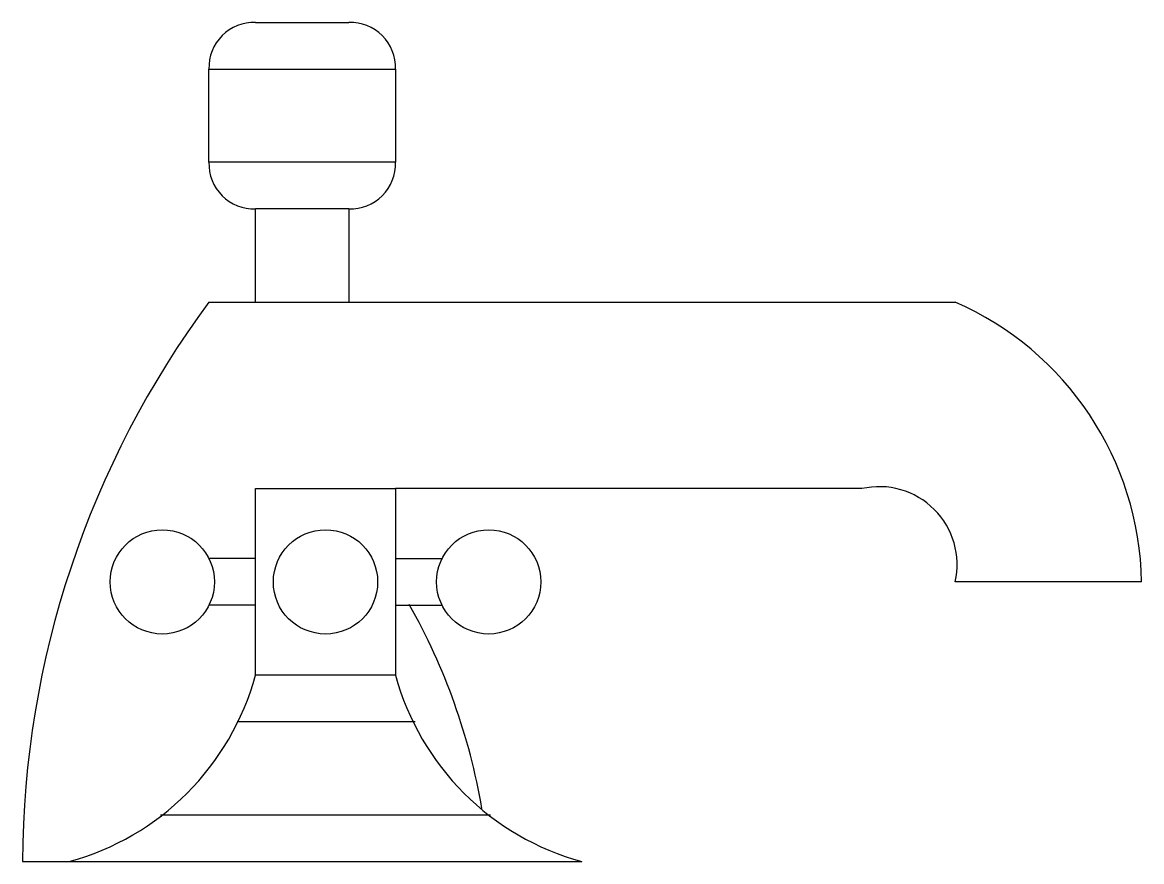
# Model space of a CAD drawing. Extents: x -1 to 5, y 0 to 4.5.
import ezdxf

# ---------------------------------------------------------------- set-up
doc = ezdxf.new("R2010")
doc.units = 0
doc.header["$MEASUREMENT"] = 0
doc.layers.get('0').update_dxf_attribs({"linetype": 'CONTINUOUS'})

msp = doc.modelspace()

# ---------------------------------------------------------------- linework, layer by layer
for p, q in [((0, 4.25), (1, 4.25)), ((1, 3.75), (0, 3.75)), ((0.25, 3), (0.25, 3.5)), ((0.75, 3.5), (0.75, 3)), ((0, 3), (4, 3)), ((3.5, 2), (1, 2)), ((0.25, 1.625), (0, 1.625)), ((1, 1.625), (1.25, 1.625)), ((5, 1.5), (4, 1.5)), ((0.25, 1.375), (0, 1.375)), ((1, 1.375), (1.25, 1.375)), ((1.1057, 0.75), (0.1521, 0.75)), ((-0.2587, 0.25), (1.5092, 0.25)), ((-1, 0), (-0.75, 0)), ((-0.75, 0), (2, 0))]:
    msp.add_line(p, q)
for points in [[(0.25, 4.5), (0.75, 4.5)], [(0, 3.75), (0, 4.25)], [(1, 4.25), (1, 3.75)], [(0.75, 3.5), (0.25, 3.5)]]:
    msp.add_lwpolyline(points)
msp.add_lwpolyline([(0.25, 1), (0.25, 2), (1, 2), (1, 1)], close=True)
for centre in [(-0.25, 1.5), (0.625, 1.5), (1.5, 1.5)]:
    msp.add_circle(centre, 0.2795)
for centre, radius, start, end in [((0.2424, 4.2575), 0.2426, 88.22243, 181.7776), ((0.7575, 4.2575), 0.2426, 358.2224, 91.77757), ((0.2424, 3.7424), 0.2426, 178.2224, 271.7776), ((0.7575, 3.7424), 0.2426, 268.2224, 1.77757), ((4.0843, -0.0281), 5.0844, 143.4467, 179.6834), ((3.3321, 1.4713), 1.6682, 0.98277, 66.39737), ((3.5936, 1.5936), 0.417, 347.0192, 102.9808), ((-1.8707, -0.286), 3.3827, 9.70949, 29.48735), ((-1.125, 1.375), 1.4252, 285.2551, 344.7449), ((2.375, 1.375), 1.4252, 195.2551, 254.7449)]:
    msp.add_arc(centre, radius, start, end)

doc.saveas('drawing.dxf')
